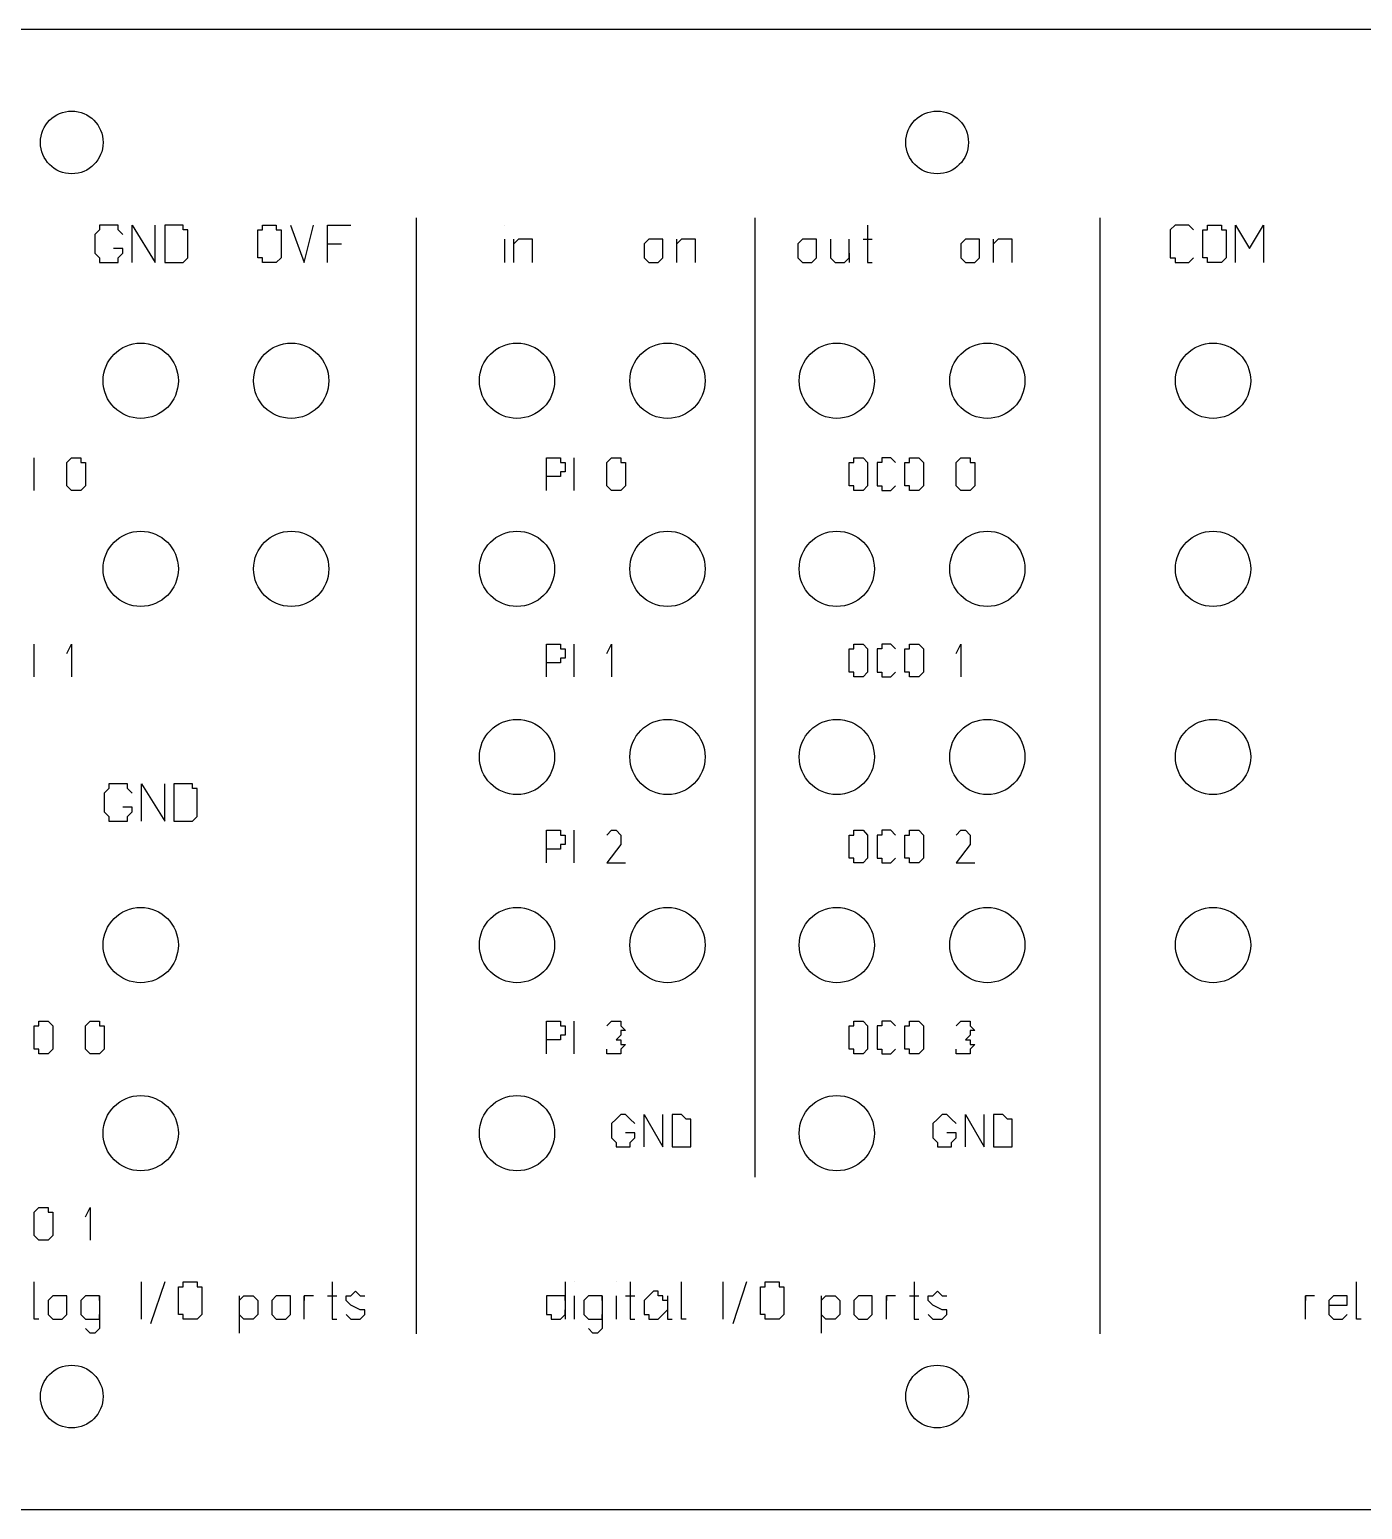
# Model space of a CAD drawing. Header units: metres. Extents: x -2 to 428, y 0 to 118.
# Drawn here: x 208.6 to 314.9, y 0 to 118 of the extents above; entities that cross this region are included whole.
import ezdxf

# ---------------------------------------------------------------- set-up
doc = ezdxf.new("R2010")
doc.units = ezdxf.units.M
for name, color, linetype in [('Engraving', 30, 'CONTINUOUS'), ('Panel', 7, 'CONTINUOUS'), ('ThruHoles', 7, 'CONTINUOUS')]:
    doc.layers.add(name, color=color, linetype=linetype)

msp = doc.modelspace()

# ---------------------------------------------------------------- linework, layer by layer
at = {"layer": 'Engraving'}
for p, q in [((239.5, 14), (239.5, 103)), ((266.5, 26.5), (266.5, 103)), ((294, 14), (294, 103)), ((214.21, 102.04), (213.84, 101.67)), ((213.84, 101.67), (213.84, 101.29)), ((214.58, 102.41), (214.21, 102.41)), ((214.21, 102.41), (214.21, 102.04)), ((215.32, 102.41), (214.58, 102.41)), ((215.69, 102.41), (215.32, 102.41)), ((215.69, 102.04), (215.69, 102.41)), ((216.06, 101.67), (215.69, 102.04)), ((216.81, 99.44), (216.81, 102.41)), ((216.81, 102.41), (218.66, 99.44)), ((218.66, 99.44), (218.66, 102.41)), ((219.41, 102.41), (219.41, 99.44)), ((220.52, 102.41), (219.41, 102.41)), ((220.89, 102.41), (220.52, 102.41)), ((220.89, 102.04), (220.89, 102.41)), ((221.26, 102.04), (220.89, 102.04)), ((221.26, 101.67), (221.26, 102.04)), ((221.26, 101.29), (221.26, 101.67)), ((226.83, 101.67), (226.83, 102.04)), ((226.83, 102.04), (227.2, 102.04)), ((226.83, 100.18), (226.83, 101.67)), ((227.2, 102.04), (227.2, 102.41)), ((227.2, 102.41), (227.57, 102.41)), ((227.57, 102.41), (227.94, 102.41)), ((227.94, 102.41), (227.94, 102.41)), ((227.94, 102.41), (228.31, 102.41)), ((228.31, 102.41), (228.31, 102.04)), ((228.31, 102.04), (228.69, 102.04)), ((228.69, 102.04), (228.69, 101.67)), ((228.69, 101.67), (228.69, 101.67)), ((228.69, 101.67), (228.69, 100.18)), ((229.43, 102.41), (230.54, 99.44)), ((230.54, 99.44), (231.28, 102.41)), ((232.4, 99.44), (232.4, 102.41)), ((232.4, 102.41), (234.25, 102.41)), ((246.51, 102.41), (246.51, 102.41)), ((275.46, 102.41), (275.46, 99.81)), ((299.97, 102.41), (299.59, 102.04)), ((299.59, 102.04), (299.59, 101.67)), ((299.59, 101.67), (299.59, 100.18)), ((300.34, 102.41), (299.97, 102.41)), ((300.71, 102.41), (300.34, 102.41)), ((301.08, 102.41), (300.71, 102.41)), ((300.71, 102.41), (300.71, 102.41)), ((301.45, 102.04), (301.08, 102.41)), ((302.19, 101.67), (302.19, 102.04)), ((302.19, 102.04), (302.56, 102.04)), ((302.19, 100.18), (302.19, 101.67)), ((302.56, 102.04), (302.56, 102.41)), ((302.56, 102.41), (302.94, 102.41)), ((302.94, 102.41), (303.31, 102.41)), ((303.31, 102.41), (303.31, 102.41)), ((303.31, 102.41), (303.68, 102.41)), ((303.68, 102.41), (303.68, 102.04)), ((303.68, 102.04), (304.05, 102.04)), ((304.05, 102.04), (304.05, 101.67)), ((304.05, 101.67), (304.05, 101.67)), ((304.05, 101.67), (304.05, 100.18)), ((304.79, 99.44), (304.79, 102.41)), ((304.79, 102.41), (305.9, 100.55)), ((305.9, 100.55), (307.02, 102.41)), ((307.02, 102.41), (307.02, 99.44)), ((213.84, 101.29), (213.84, 100.55)), ((213.84, 100.55), (213.84, 100.18)), ((216.06, 100.55), (215.32, 100.55)), ((216.06, 100.18), (216.06, 100.55)), ((221.26, 100.18), (221.26, 101.29)), ((232.4, 100.92), (233.51, 100.92)), ((246.51, 101.29), (246.51, 99.44)), ((247.25, 99.44), (247.25, 101.29)), ((247.62, 101.29), (247.25, 100.92)), ((247.25, 100.92), (247.25, 100.92)), ((247.99, 101.29), (247.62, 101.29)), ((247.62, 101.29), (247.62, 101.29)), ((248.36, 101.29), (247.99, 101.29)), ((247.99, 101.29), (247.99, 101.29)), ((248.73, 101.29), (248.36, 101.29)), ((248.36, 101.29), (248.36, 101.29)), ((248.73, 100.92), (248.73, 101.29)), ((248.73, 100.55), (248.73, 100.92)), ((248.73, 99.44), (248.73, 100.55)), ((258.01, 101.29), (257.64, 100.92)), ((257.64, 100.92), (257.64, 100.55)), ((257.64, 100.55), (257.64, 100.18)), ((258.39, 101.29), (258.01, 101.29)), ((258.01, 101.29), (258.01, 101.29)), ((258.76, 101.29), (258.39, 101.29)), ((258.39, 101.29), (258.39, 101.29)), ((259.13, 101.29), (258.76, 101.29)), ((259.13, 100.92), (259.13, 101.29)), ((259.13, 100.55), (259.13, 100.92)), ((259.13, 100.18), (259.13, 100.55)), ((260.24, 99.44), (260.24, 101.29)), ((260.61, 101.29), (260.24, 100.92)), ((260.24, 100.92), (260.24, 100.92)), ((260.98, 101.29), (260.61, 101.29)), ((260.61, 101.29), (260.61, 101.29)), ((261.36, 101.29), (260.98, 101.29)), ((260.98, 101.29), (260.98, 101.29)), ((261.73, 101.29), (261.36, 101.29)), ((261.36, 101.29), (261.36, 101.29)), ((261.73, 100.92), (261.73, 101.29)), ((261.73, 100.55), (261.73, 100.92)), ((261.73, 99.44), (261.73, 100.55)), ((270.27, 101.29), (269.89, 100.92)), ((269.89, 100.92), (269.89, 100.55)), ((269.89, 100.55), (269.89, 100.18)), ((270.64, 101.29), (270.27, 101.29)), ((270.27, 101.29), (270.27, 101.29)), ((271.01, 101.29), (270.64, 101.29)), ((270.64, 101.29), (270.64, 101.29)), ((271.38, 101.29), (271.01, 101.29)), ((271.38, 100.92), (271.38, 101.29)), ((271.38, 100.55), (271.38, 100.92)), ((271.38, 100.18), (271.38, 100.55)), ((272.49, 101.29), (272.49, 100.18)), ((273.98, 100.18), (273.98, 101.29)), ((275.09, 101.29), (275.83, 101.29)), ((283.26, 101.29), (282.89, 100.92)), ((282.89, 100.92), (282.89, 100.55)), ((282.89, 100.55), (282.89, 100.18)), ((283.63, 101.29), (283.26, 101.29)), ((283.26, 101.29), (283.26, 101.29)), ((284, 101.29), (283.63, 101.29)), ((283.63, 101.29), (283.63, 101.29)), ((284.37, 101.29), (284, 101.29)), ((284.37, 100.92), (284.37, 101.29)), ((284.37, 100.55), (284.37, 100.92)), ((284.37, 100.18), (284.37, 100.55)), ((285.49, 99.44), (285.49, 101.29)), ((285.86, 101.29), (285.49, 100.92)), ((285.49, 100.92), (285.49, 100.92)), ((286.23, 101.29), (285.86, 101.29)), ((285.86, 101.29), (285.86, 101.29)), ((286.6, 101.29), (286.23, 101.29)), ((286.23, 101.29), (286.23, 101.29)), ((286.97, 101.29), (286.6, 101.29)), ((286.6, 101.29), (286.6, 101.29)), ((286.97, 100.92), (286.97, 101.29)), ((286.97, 100.55), (286.97, 100.92)), ((286.97, 99.44), (286.97, 100.55)), ((213.84, 100.18), (214.21, 99.81)), ((214.21, 99.81), (214.21, 99.44)), ((214.21, 99.44), (214.58, 99.44)), ((214.58, 99.44), (215.32, 99.44)), ((215.32, 99.44), (215.69, 99.44)), ((215.69, 99.81), (216.06, 100.18)), ((215.69, 99.44), (215.69, 99.81)), ((219.41, 99.44), (220.52, 99.44)), ((220.52, 99.44), (220.89, 99.44)), ((220.89, 99.44), (221.26, 99.81)), ((220.89, 99.44), (220.89, 99.44)), ((221.26, 99.81), (221.26, 100.18)), ((221.26, 100.18), (221.26, 100.18)), ((226.83, 99.81), (226.83, 100.18)), ((226.83, 100.18), (226.83, 100.18)), ((227.2, 99.81), (226.83, 99.81)), ((227.2, 99.44), (227.2, 99.81)), ((227.57, 99.44), (227.2, 99.44)), ((227.94, 99.44), (227.57, 99.44)), ((228.31, 99.44), (227.94, 99.44)), ((227.94, 99.44), (227.94, 99.44)), ((228.69, 99.81), (228.31, 99.44)), ((228.69, 100.18), (228.69, 99.81)), ((228.69, 99.81), (228.69, 99.81)), ((257.64, 100.18), (257.64, 99.81)), ((257.64, 99.81), (257.64, 99.81)), ((257.64, 99.81), (258.01, 99.44)), ((258.01, 99.44), (258.39, 99.44)), ((258.39, 99.44), (258.39, 99.44)), ((258.39, 99.44), (258.76, 99.44)), ((258.76, 99.44), (259.13, 99.81)), ((259.13, 99.81), (259.13, 100.18)), ((259.13, 99.81), (259.13, 99.81)), ((269.89, 100.18), (269.89, 99.81)), ((269.89, 99.81), (269.89, 99.81)), ((269.89, 99.81), (270.27, 99.44)), ((270.27, 99.44), (270.64, 99.44)), ((270.64, 99.44), (270.64, 99.44)), ((270.64, 99.44), (271.01, 99.44)), ((271.01, 99.44), (271.38, 99.81)), ((271.38, 99.81), (271.38, 100.18)), ((271.38, 99.81), (271.38, 99.81)), ((272.49, 100.18), (272.49, 99.81)), ((272.49, 99.81), (272.49, 99.81)), ((272.49, 99.81), (272.86, 99.44)), ((272.86, 99.44), (272.86, 99.44)), ((272.86, 99.44), (273.24, 99.44)), ((273.24, 99.44), (273.61, 99.44)), ((273.61, 99.44), (273.98, 99.81)), ((273.61, 99.44), (273.61, 99.44)), ((273.98, 99.81), (273.98, 100.18)), ((273.98, 100.18), (273.98, 99.44)), ((273.98, 99.81), (273.98, 99.81)), ((275.46, 99.81), (275.46, 99.81)), ((275.46, 99.81), (275.46, 99.44)), ((275.46, 99.44), (275.83, 99.44)), ((275.83, 99.44), (275.83, 99.44)), ((282.89, 100.18), (282.89, 99.81)), ((282.89, 99.81), (282.89, 99.81)), ((282.89, 99.81), (283.26, 99.44)), ((283.26, 99.44), (283.63, 99.44)), ((283.63, 99.44), (283.63, 99.44)), ((283.63, 99.44), (284, 99.44)), ((284, 99.44), (284.37, 99.81)), ((284.37, 99.81), (284.37, 100.18)), ((284.37, 99.81), (284.37, 99.81)), ((299.59, 100.18), (299.59, 99.81)), ((299.59, 99.81), (299.97, 99.81)), ((299.97, 99.81), (299.97, 99.44)), ((299.97, 99.44), (300.34, 99.44)), ((300.34, 99.44), (300.71, 99.44)), ((300.71, 99.44), (300.71, 99.44)), ((300.71, 99.44), (301.08, 99.44)), ((301.08, 99.44), (301.45, 99.81)), ((301.45, 99.81), (301.45, 99.81)), ((301.45, 99.81), (301.45, 99.81)), ((302.19, 99.81), (302.19, 100.18)), ((302.19, 100.18), (302.19, 100.18)), ((302.56, 99.81), (302.19, 99.81)), ((302.56, 99.44), (302.56, 99.81)), ((302.94, 99.44), (302.56, 99.44)), ((303.31, 99.44), (302.94, 99.44)), ((303.68, 99.44), (303.31, 99.44)), ((303.31, 99.44), (303.31, 99.44)), ((304.05, 99.81), (303.68, 99.44)), ((304.05, 100.18), (304.05, 99.81)), ((304.05, 99.81), (304.05, 99.81)), ((209.01, 81.25), (209.01, 83.85)), ((211.61, 83.47), (211.98, 83.85)), ((211.98, 83.85), (212.35, 83.85)), ((212.35, 83.85), (212.35, 83.85)), ((212.35, 83.85), (212.72, 83.85)), ((212.72, 83.85), (212.72, 83.47)), ((249.85, 81.25), (249.85, 83.85)), ((249.85, 83.85), (250.96, 83.85)), ((250.96, 83.85), (250.96, 83.47)), ((252.07, 81.25), (252.07, 83.85)), ((254.67, 83.47), (255.04, 83.85)), ((255.04, 83.85), (255.42, 83.85)), ((255.42, 83.85), (255.42, 83.85)), ((255.42, 83.85), (255.79, 83.85)), ((255.79, 83.85), (255.79, 83.47)), ((274.35, 83.47), (274.35, 83.85)), ((274.35, 83.85), (274.72, 83.85)), ((274.72, 83.85), (274.72, 83.85)), ((274.72, 83.85), (275.09, 83.85)), ((275.09, 83.85), (275.09, 83.85)), ((275.09, 83.85), (275.46, 83.47)), ((276.95, 83.85), (276.58, 83.85)), ((276.58, 83.85), (276.58, 83.47)), ((277.32, 83.85), (276.95, 83.85)), ((277.69, 83.47), (277.32, 83.85)), ((278.8, 83.47), (278.8, 83.85)), ((278.8, 83.85), (279.18, 83.85)), ((279.18, 83.85), (279.18, 83.85)), ((279.18, 83.85), (279.55, 83.85)), ((279.55, 83.85), (279.55, 83.85)), ((279.55, 83.85), (279.92, 83.47)), ((282.52, 83.47), (282.89, 83.85)), ((282.89, 83.85), (283.26, 83.85)), ((283.26, 83.85), (283.26, 83.85)), ((283.26, 83.85), (283.63, 83.85)), ((283.63, 83.85), (283.63, 83.47)), ((211.61, 83.1), (211.61, 83.47)), ((211.61, 83.47), (211.61, 83.47)), ((211.61, 81.99), (211.61, 83.1)), ((212.72, 83.47), (213.09, 83.47)), ((213.09, 83.47), (213.09, 83.1)), ((213.09, 83.1), (213.09, 83.1)), ((213.09, 83.1), (213.09, 81.62)), ((250.96, 83.47), (251.33, 83.47)), ((251.33, 82.73), (250.96, 82.73)), ((250.96, 82.73), (250.96, 82.36)), ((251.33, 83.47), (251.33, 83.47)), ((251.33, 83.47), (251.33, 83.1)), ((251.33, 83.1), (251.33, 83.1)), ((251.33, 83.1), (251.33, 83.1)), ((251.33, 83.1), (251.33, 82.73)), ((251.33, 82.73), (251.33, 82.73)), ((254.67, 83.1), (254.67, 83.47)), ((254.67, 83.47), (254.67, 83.47)), ((254.67, 81.99), (254.67, 83.1)), ((255.79, 83.47), (256.16, 83.47)), ((256.16, 83.47), (256.16, 83.1)), ((256.16, 83.1), (256.16, 83.1)), ((256.16, 83.1), (256.16, 81.62)), ((273.98, 83.1), (273.98, 83.47)), ((273.98, 83.47), (274.35, 83.47)), ((273.98, 81.99), (273.98, 83.1)), ((275.46, 83.47), (275.46, 83.47)), ((275.46, 83.47), (275.46, 83.1)), ((275.46, 83.1), (275.46, 83.1)), ((275.46, 83.1), (275.46, 81.99)), ((276.58, 83.47), (276.21, 83.47)), ((276.21, 83.47), (276.21, 83.1)), ((276.21, 83.1), (276.21, 81.99)), ((277.69, 83.47), (277.69, 83.47)), ((278.43, 83.1), (278.43, 83.47)), ((278.43, 83.47), (278.8, 83.47)), ((278.43, 81.99), (278.43, 83.1)), ((279.92, 83.47), (279.92, 83.47)), ((279.92, 83.47), (279.92, 83.1)), ((279.92, 83.1), (279.92, 83.1)), ((279.92, 83.1), (279.92, 81.99)), ((282.52, 83.1), (282.52, 83.47)), ((282.52, 83.47), (282.52, 83.47)), ((282.52, 81.99), (282.52, 83.1)), ((283.63, 83.47), (284, 83.47)), ((284, 83.47), (284, 83.1)), ((284, 83.1), (284, 83.1)), ((284, 83.1), (284, 81.62)), ((211.61, 81.62), (211.61, 81.99)), ((211.98, 81.25), (211.61, 81.62)), ((211.61, 81.62), (211.61, 81.62)), ((211.61, 81.62), (211.61, 81.62)), ((213.09, 81.62), (212.72, 81.25)), ((213.09, 81.62), (213.09, 81.62)), ((250.96, 82.36), (249.85, 82.36)), ((254.67, 81.62), (254.67, 81.99)), ((255.04, 81.25), (254.67, 81.62)), ((254.67, 81.62), (254.67, 81.62)), ((254.67, 81.62), (254.67, 81.62)), ((256.16, 81.62), (255.79, 81.25)), ((256.16, 81.62), (256.16, 81.62)), ((273.98, 81.62), (273.98, 81.99)), ((274.35, 81.62), (273.98, 81.62)), ((273.98, 81.62), (273.98, 81.62)), ((274.35, 81.25), (274.35, 81.62)), ((275.46, 81.62), (275.09, 81.25)), ((275.46, 81.99), (275.46, 81.62)), ((275.46, 81.62), (275.46, 81.62)), ((276.21, 81.99), (276.21, 81.62)), ((276.21, 81.62), (276.58, 81.62)), ((276.58, 81.62), (276.58, 81.25)), ((277.32, 81.25), (277.69, 81.62)), ((277.69, 81.62), (277.69, 81.62)), ((277.69, 81.62), (277.69, 81.62)), ((278.43, 81.62), (278.43, 81.99)), ((278.8, 81.62), (278.43, 81.62)), ((278.43, 81.62), (278.43, 81.62)), ((278.8, 81.25), (278.8, 81.62)), ((279.92, 81.62), (279.55, 81.25)), ((279.92, 81.99), (279.92, 81.62)), ((279.92, 81.62), (279.92, 81.62)), ((282.52, 81.62), (282.52, 81.99)), ((282.89, 81.25), (282.52, 81.62)), ((282.52, 81.62), (282.52, 81.62)), ((282.52, 81.62), (282.52, 81.62)), ((284, 81.62), (283.63, 81.25)), ((284, 81.62), (284, 81.62)), ((212.35, 81.25), (211.98, 81.25)), ((212.72, 81.25), (212.35, 81.25)), ((212.35, 81.25), (212.35, 81.25)), ((212.72, 81.25), (212.72, 81.25)), ((255.42, 81.25), (255.04, 81.25)), ((255.79, 81.25), (255.42, 81.25)), ((255.42, 81.25), (255.42, 81.25)), ((255.79, 81.25), (255.79, 81.25)), ((274.72, 81.25), (274.35, 81.25)), ((275.09, 81.25), (274.72, 81.25)), ((274.72, 81.25), (274.72, 81.25)), ((275.09, 81.25), (275.09, 81.25)), ((276.58, 81.25), (276.95, 81.25)), ((276.95, 81.25), (276.95, 81.25)), ((276.95, 81.25), (277.32, 81.25)), ((277.32, 81.25), (277.32, 81.25)), ((279.18, 81.25), (278.8, 81.25)), ((279.55, 81.25), (279.18, 81.25)), ((279.18, 81.25), (279.18, 81.25)), ((279.55, 81.25), (279.55, 81.25)), ((283.26, 81.25), (282.89, 81.25)), ((283.63, 81.25), (283.26, 81.25)), ((283.26, 81.25), (283.26, 81.25)), ((283.63, 81.25), (283.63, 81.25)), ((209.01, 66.4), (209.01, 69)), ((211.61, 68.25), (211.98, 69)), ((211.98, 69), (211.98, 66.4)), ((249.85, 66.4), (249.85, 69)), ((249.85, 69), (250.96, 69)), ((250.96, 69), (250.96, 68.62)), ((250.96, 68.62), (251.33, 68.62)), ((251.33, 68.62), (251.33, 68.62)), ((251.33, 68.62), (251.33, 68.25)), ((252.07, 66.4), (252.07, 69)), ((254.67, 68.25), (255.04, 69)), ((255.04, 69), (255.04, 66.4)), ((273.98, 68.25), (273.98, 68.62)), ((273.98, 68.62), (274.35, 68.62)), ((274.35, 68.62), (274.35, 69)), ((274.35, 69), (274.72, 69)), ((274.72, 69), (274.72, 69)), ((274.72, 69), (275.09, 69)), ((275.09, 69), (275.09, 69)), ((275.09, 69), (275.46, 68.62)), ((275.46, 68.62), (275.46, 68.62)), ((275.46, 68.62), (275.46, 68.25)), ((276.58, 68.62), (276.21, 68.62)), ((276.21, 68.62), (276.21, 68.25)), ((276.95, 69), (276.58, 69)), ((276.58, 69), (276.58, 68.62)), ((277.32, 69), (276.95, 69)), ((277.69, 68.62), (277.32, 69)), ((277.69, 68.62), (277.69, 68.62)), ((278.43, 68.25), (278.43, 68.62)), ((278.43, 68.62), (278.8, 68.62)), ((278.8, 68.62), (278.8, 69)), ((278.8, 69), (279.18, 69)), ((279.18, 69), (279.18, 69)), ((279.18, 69), (279.55, 69)), ((279.55, 69), (279.55, 69)), ((279.55, 69), (279.92, 68.62)), ((279.92, 68.62), (279.92, 68.62)), ((279.92, 68.62), (279.92, 68.25)), ((282.52, 68.25), (282.89, 69)), ((282.89, 69), (282.89, 66.4)), ((250.96, 67.51), (249.85, 67.51)), ((251.33, 67.88), (250.96, 67.88)), ((250.96, 67.88), (250.96, 67.51)), ((251.33, 68.25), (251.33, 68.25)), ((251.33, 68.25), (251.33, 68.25)), ((251.33, 68.25), (251.33, 67.88)), ((251.33, 67.88), (251.33, 67.88)), ((273.98, 67.14), (273.98, 68.25)), ((275.46, 68.25), (275.46, 68.25)), ((275.46, 68.25), (275.46, 67.14)), ((276.21, 68.25), (276.21, 67.14)), ((278.43, 67.14), (278.43, 68.25)), ((279.92, 68.25), (279.92, 68.25)), ((279.92, 68.25), (279.92, 67.14)), ((273.98, 66.77), (273.98, 67.14)), ((274.35, 66.77), (273.98, 66.77)), ((273.98, 66.77), (273.98, 66.77)), ((274.35, 66.4), (274.35, 66.77)), ((274.72, 66.4), (274.35, 66.4)), ((275.09, 66.4), (274.72, 66.4)), ((274.72, 66.4), (274.72, 66.4)), ((275.46, 66.77), (275.09, 66.4)), ((275.09, 66.4), (275.09, 66.4)), ((275.46, 67.14), (275.46, 66.77)), ((275.46, 66.77), (275.46, 66.77)), ((276.21, 67.14), (276.21, 66.77)), ((276.21, 66.77), (276.58, 66.77)), ((276.58, 66.77), (276.58, 66.4)), ((276.58, 66.4), (276.95, 66.4)), ((276.95, 66.4), (276.95, 66.4)), ((276.95, 66.4), (277.32, 66.4)), ((277.32, 66.4), (277.69, 66.77)), ((277.32, 66.4), (277.32, 66.4)), ((277.69, 66.77), (277.69, 66.77)), ((277.69, 66.77), (277.69, 66.77)), ((278.43, 66.77), (278.43, 67.14)), ((278.8, 66.77), (278.43, 66.77)), ((278.43, 66.77), (278.43, 66.77)), ((278.8, 66.4), (278.8, 66.77)), ((279.18, 66.4), (278.8, 66.4)), ((279.55, 66.4), (279.18, 66.4)), ((279.18, 66.4), (279.18, 66.4)), ((279.92, 66.77), (279.55, 66.4)), ((279.55, 66.4), (279.55, 66.4)), ((279.92, 67.14), (279.92, 66.77)), ((279.92, 66.77), (279.92, 66.77)), ((215.32, 57.86), (214.95, 57.86)), ((214.95, 57.86), (214.95, 57.49)), ((216.06, 57.86), (215.32, 57.86)), ((216.44, 57.86), (216.06, 57.86)), ((216.44, 57.49), (216.44, 57.86)), ((217.55, 54.89), (217.55, 57.86)), ((217.55, 57.86), (219.41, 54.89)), ((219.41, 54.89), (219.41, 57.86)), ((220.15, 57.86), (220.15, 54.89)), ((221.26, 57.86), (220.15, 57.86)), ((221.63, 57.86), (221.26, 57.86)), ((221.63, 57.49), (221.63, 57.86)), ((214.95, 57.49), (214.58, 57.12)), ((214.58, 57.12), (214.58, 56.74)), ((214.58, 56.74), (214.58, 56)), ((216.81, 57.12), (216.44, 57.49)), ((222, 57.49), (221.63, 57.49)), ((222, 57.12), (222, 57.49)), ((222, 56.74), (222, 57.12)), ((222, 55.63), (222, 56.74)), ((214.58, 56), (214.58, 55.63)), ((214.58, 55.63), (214.95, 55.26)), ((216.81, 56), (216.06, 56)), ((216.44, 55.26), (216.81, 55.63)), ((216.81, 55.63), (216.81, 56)), ((222, 55.26), (222, 55.63)), ((222, 55.63), (222, 55.63)), ((214.95, 55.26), (214.95, 54.89)), ((214.95, 54.89), (215.32, 54.89)), ((215.32, 54.89), (216.06, 54.89)), ((216.06, 54.89), (216.44, 54.89)), ((216.44, 54.89), (216.44, 55.26)), ((220.15, 54.89), (221.26, 54.89)), ((221.26, 54.89), (221.63, 54.89)), ((221.63, 54.89), (222, 55.26)), ((221.63, 54.89), (221.63, 54.89)), ((249.85, 51.55), (249.85, 54.15)), ((249.85, 54.15), (250.96, 54.15)), ((250.96, 54.15), (250.96, 53.77)), ((250.96, 53.77), (251.33, 53.77)), ((251.33, 53.77), (251.33, 53.77)), ((251.33, 53.77), (251.33, 53.4)), ((251.33, 53.4), (251.33, 53.4)), ((251.33, 53.4), (251.33, 53.4)), ((251.33, 53.4), (251.33, 53.03)), ((252.07, 51.55), (252.07, 54.15)), ((254.67, 53.77), (255.04, 54.15)), ((254.67, 53.77), (254.67, 53.77)), ((255.04, 54.15), (255.42, 54.15)), ((255.42, 54.15), (255.42, 54.15)), ((255.42, 54.15), (255.79, 53.77)), ((255.79, 53.77), (255.79, 53.77)), ((255.79, 53.77), (255.79, 53.4)), ((255.79, 53.4), (255.79, 53.4)), ((255.79, 53.4), (255.79, 53.03)), ((273.98, 53.4), (273.98, 53.77)), ((273.98, 53.77), (274.35, 53.77)), ((273.98, 52.29), (273.98, 53.4)), ((274.35, 53.77), (274.35, 54.15)), ((274.35, 54.15), (274.72, 54.15)), ((274.72, 54.15), (274.72, 54.15)), ((274.72, 54.15), (275.09, 54.15)), ((275.09, 54.15), (275.09, 54.15)), ((275.09, 54.15), (275.46, 53.77)), ((275.46, 53.77), (275.46, 53.77)), ((275.46, 53.77), (275.46, 53.4)), ((275.46, 53.4), (275.46, 53.4)), ((275.46, 53.4), (275.46, 52.29)), ((276.58, 53.77), (276.21, 53.77)), ((276.21, 53.77), (276.21, 53.4)), ((276.21, 53.4), (276.21, 52.29)), ((276.95, 54.15), (276.58, 54.15)), ((276.58, 54.15), (276.58, 53.77)), ((277.32, 54.15), (276.95, 54.15)), ((277.69, 53.77), (277.32, 54.15)), ((277.69, 53.77), (277.69, 53.77)), ((278.43, 53.4), (278.43, 53.77)), ((278.43, 53.77), (278.8, 53.77)), ((278.43, 52.29), (278.43, 53.4)), ((278.8, 53.77), (278.8, 54.15)), ((278.8, 54.15), (279.18, 54.15)), ((279.18, 54.15), (279.18, 54.15)), ((279.18, 54.15), (279.55, 54.15)), ((279.55, 54.15), (279.55, 54.15)), ((279.55, 54.15), (279.92, 53.77)), ((279.92, 53.77), (279.92, 53.77)), ((279.92, 53.77), (279.92, 53.4)), ((279.92, 53.4), (279.92, 53.4)), ((279.92, 53.4), (279.92, 52.29)), ((282.52, 53.77), (282.89, 54.15)), ((282.52, 53.77), (282.52, 53.77)), ((282.89, 54.15), (283.26, 54.15)), ((283.26, 54.15), (283.26, 54.15)), ((283.26, 54.15), (283.63, 53.77)), ((283.63, 53.77), (283.63, 53.77)), ((283.63, 53.77), (283.63, 53.4)), ((283.63, 53.4), (283.63, 53.4)), ((283.63, 53.4), (283.63, 53.03)), ((250.96, 52.66), (249.85, 52.66)), ((251.33, 53.03), (250.96, 53.03)), ((250.96, 53.03), (250.96, 52.66)), ((251.33, 53.03), (251.33, 53.03)), ((255.79, 53.03), (254.67, 51.55)), ((255.79, 53.03), (255.79, 53.03)), ((255.79, 53.03), (255.79, 53.03)), ((273.98, 51.92), (273.98, 52.29)), ((275.46, 52.29), (275.46, 51.92)), ((276.21, 52.29), (276.21, 51.92)), ((278.43, 51.92), (278.43, 52.29)), ((279.92, 52.29), (279.92, 51.92)), ((283.63, 53.03), (282.52, 51.55)), ((283.63, 53.03), (283.63, 53.03)), ((283.63, 53.03), (283.63, 53.03)), ((254.67, 51.55), (256.16, 51.55)), ((274.35, 51.92), (273.98, 51.92)), ((273.98, 51.92), (273.98, 51.92)), ((274.35, 51.55), (274.35, 51.92)), ((274.72, 51.55), (274.35, 51.55)), ((275.09, 51.55), (274.72, 51.55)), ((274.72, 51.55), (274.72, 51.55)), ((275.46, 51.92), (275.09, 51.55)), ((275.09, 51.55), (275.09, 51.55)), ((275.46, 51.92), (275.46, 51.92)), ((276.21, 51.92), (276.58, 51.92)), ((276.58, 51.92), (276.58, 51.55)), ((276.58, 51.55), (276.95, 51.55)), ((276.95, 51.55), (276.95, 51.55)), ((276.95, 51.55), (277.32, 51.55)), ((277.32, 51.55), (277.69, 51.92)), ((277.32, 51.55), (277.32, 51.55)), ((277.69, 51.92), (277.69, 51.92)), ((277.69, 51.92), (277.69, 51.92)), ((278.8, 51.92), (278.43, 51.92)), ((278.43, 51.92), (278.43, 51.92)), ((278.8, 51.55), (278.8, 51.92)), ((279.18, 51.55), (278.8, 51.55)), ((279.55, 51.55), (279.18, 51.55)), ((279.18, 51.55), (279.18, 51.55)), ((279.92, 51.92), (279.55, 51.55)), ((279.55, 51.55), (279.55, 51.55)), ((279.92, 51.92), (279.92, 51.92)), ((282.52, 51.55), (284, 51.55)), ((209.01, 38.18), (209.01, 38.55)), ((209.01, 38.55), (209.38, 38.55)), ((209.01, 37.07), (209.01, 38.18)), ((209.38, 38.55), (209.38, 38.93)), ((209.38, 38.93), (209.75, 38.93)), ((209.75, 38.93), (209.75, 38.93)), ((209.75, 38.93), (210.12, 38.93)), ((210.12, 38.93), (210.12, 38.93)), ((210.12, 38.93), (210.5, 38.55)), ((210.5, 38.55), (210.5, 38.55)), ((210.5, 38.55), (210.5, 38.18)), ((210.5, 38.18), (210.5, 38.18)), ((210.5, 38.18), (210.5, 37.07)), ((213.09, 38.55), (213.47, 38.93)), ((213.09, 38.18), (213.09, 38.55)), ((213.09, 38.55), (213.09, 38.55)), ((213.09, 37.07), (213.09, 38.18)), ((213.47, 38.93), (213.84, 38.93)), ((213.84, 38.93), (213.84, 38.93)), ((213.84, 38.93), (214.21, 38.93)), ((214.21, 38.93), (214.21, 38.55)), ((214.21, 38.55), (214.58, 38.55)), ((214.58, 38.55), (214.58, 38.18)), ((214.58, 38.18), (214.58, 38.18)), ((214.58, 38.18), (214.58, 36.7)), ((249.85, 36.33), (249.85, 38.93)), ((249.85, 38.93), (250.96, 38.93)), ((250.96, 38.93), (250.96, 38.55)), ((250.96, 38.55), (251.33, 38.55)), ((251.33, 37.81), (250.96, 37.81)), ((250.96, 37.81), (250.96, 37.44)), ((251.33, 38.55), (251.33, 38.55)), ((251.33, 38.55), (251.33, 38.18)), ((251.33, 38.18), (251.33, 38.18)), ((251.33, 38.18), (251.33, 38.18)), ((251.33, 38.18), (251.33, 37.81)), ((251.33, 37.81), (251.33, 37.81)), ((252.07, 36.33), (252.07, 38.93)), ((254.67, 38.55), (255.04, 38.93)), ((254.67, 38.55), (254.67, 38.55)), ((254.67, 38.55), (254.67, 38.55)), ((255.04, 38.93), (255.04, 38.93)), ((255.04, 38.93), (255.42, 38.93)), ((255.42, 38.93), (255.42, 38.93)), ((255.42, 38.93), (255.79, 38.93)), ((255.79, 37.81), (255.42, 37.44)), ((255.79, 38.93), (255.79, 38.55)), ((255.79, 38.55), (255.79, 38.55)), ((255.79, 38.55), (255.79, 38.55)), ((255.79, 38.55), (256.16, 38.18)), ((256.16, 38.18), (255.79, 38.18)), ((255.79, 38.18), (255.79, 37.81)), ((255.79, 37.81), (255.79, 37.81)), ((255.79, 37.81), (255.79, 37.81)), ((273.98, 38.18), (273.98, 38.55)), ((273.98, 38.55), (274.35, 38.55)), ((273.98, 37.07), (273.98, 38.18)), ((274.35, 38.55), (274.35, 38.93)), ((274.35, 38.93), (274.72, 38.93)), ((274.72, 38.93), (274.72, 38.93)), ((274.72, 38.93), (275.09, 38.93)), ((275.09, 38.93), (275.09, 38.93)), ((275.09, 38.93), (275.46, 38.55)), ((275.46, 38.55), (275.46, 38.55)), ((275.46, 38.55), (275.46, 38.18)), ((275.46, 38.18), (275.46, 38.18)), ((275.46, 38.18), (275.46, 37.07)), ((276.58, 38.55), (276.21, 38.55)), ((276.21, 38.55), (276.21, 38.18)), ((276.21, 38.18), (276.21, 37.07)), ((276.95, 38.93), (276.58, 38.93)), ((276.58, 38.93), (276.58, 38.55)), ((277.32, 38.93), (276.95, 38.93)), ((277.69, 38.55), (277.32, 38.93)), ((277.69, 38.55), (277.69, 38.55)), ((278.43, 38.18), (278.43, 38.55)), ((278.43, 38.55), (278.8, 38.55)), ((278.43, 37.07), (278.43, 38.18)), ((278.8, 38.55), (278.8, 38.93)), ((278.8, 38.93), (279.18, 38.93)), ((279.18, 38.93), (279.18, 38.93)), ((279.18, 38.93), (279.55, 38.93)), ((279.55, 38.93), (279.55, 38.93)), ((279.55, 38.93), (279.92, 38.55)), ((279.92, 38.55), (279.92, 38.55)), ((279.92, 38.55), (279.92, 38.18)), ((279.92, 38.18), (279.92, 38.18)), ((279.92, 38.18), (279.92, 37.07)), ((282.52, 38.55), (282.89, 38.93)), ((282.52, 38.55), (282.52, 38.55)), ((282.52, 38.55), (282.52, 38.55)), ((282.89, 38.93), (282.89, 38.93)), ((282.89, 38.93), (283.26, 38.93)), ((283.26, 38.93), (283.26, 38.93)), ((283.26, 38.93), (283.63, 38.93)), ((283.63, 37.81), (283.26, 37.44)), ((283.63, 38.93), (283.63, 38.55)), ((283.63, 38.55), (283.63, 38.55)), ((283.63, 38.55), (283.63, 38.55)), ((283.63, 38.55), (284, 38.18)), ((284, 38.18), (283.63, 38.18)), ((283.63, 38.18), (283.63, 37.81)), ((283.63, 37.81), (283.63, 37.81)), ((283.63, 37.81), (283.63, 37.81)), ((209.01, 36.7), (209.01, 37.07)), ((209.38, 36.7), (209.01, 36.7)), ((209.01, 36.7), (209.01, 36.7)), ((209.38, 36.33), (209.38, 36.7)), ((210.5, 36.7), (210.12, 36.33)), ((210.5, 37.07), (210.5, 36.7)), ((210.5, 36.7), (210.5, 36.7)), ((213.09, 36.7), (213.09, 37.07)), ((213.47, 36.33), (213.09, 36.7)), ((213.09, 36.7), (213.09, 36.7)), ((213.09, 36.7), (213.09, 36.7)), ((214.58, 36.7), (214.21, 36.33)), ((214.58, 36.7), (214.58, 36.7)), ((250.96, 37.44), (249.85, 37.44)), ((254.67, 36.33), (254.67, 36.7)), ((255.42, 37.44), (255.42, 37.44)), ((255.42, 37.44), (255.42, 37.44)), ((255.42, 37.44), (255.79, 37.44)), ((255.79, 37.44), (255.79, 37.44)), ((255.79, 37.44), (255.79, 37.07)), ((255.79, 37.07), (255.79, 37.07)), ((255.79, 37.07), (256.16, 37.07)), ((256.16, 37.07), (255.79, 36.7)), ((255.79, 36.7), (255.79, 36.33)), ((273.98, 36.7), (273.98, 37.07)), ((274.35, 36.7), (273.98, 36.7)), ((273.98, 36.7), (273.98, 36.7)), ((274.35, 36.33), (274.35, 36.7)), ((275.46, 36.7), (275.09, 36.33)), ((275.46, 37.07), (275.46, 36.7)), ((275.46, 36.7), (275.46, 36.7)), ((276.21, 37.07), (276.21, 36.7)), ((276.21, 36.7), (276.58, 36.7)), ((276.58, 36.7), (276.58, 36.33)), ((277.32, 36.33), (277.69, 36.7)), ((277.69, 36.7), (277.69, 36.7)), ((277.69, 36.7), (277.69, 36.7)), ((278.43, 36.7), (278.43, 37.07)), ((278.8, 36.7), (278.43, 36.7)), ((278.43, 36.7), (278.43, 36.7)), ((278.8, 36.33), (278.8, 36.7)), ((279.92, 36.7), (279.55, 36.33)), ((279.92, 37.07), (279.92, 36.7)), ((279.92, 36.7), (279.92, 36.7)), ((282.52, 36.33), (282.52, 36.7)), ((283.26, 37.44), (283.26, 37.44)), ((283.26, 37.44), (283.26, 37.44)), ((283.26, 37.44), (283.63, 37.44)), ((283.63, 37.44), (283.63, 37.44)), ((283.63, 37.44), (283.63, 37.07)), ((283.63, 37.07), (283.63, 37.07)), ((283.63, 37.07), (284, 37.07)), ((284, 37.07), (283.63, 36.7)), ((283.63, 36.7), (283.63, 36.33)), ((209.75, 36.33), (209.38, 36.33)), ((210.12, 36.33), (209.75, 36.33)), ((209.75, 36.33), (209.75, 36.33)), ((210.12, 36.33), (210.12, 36.33)), ((213.84, 36.33), (213.47, 36.33)), ((214.21, 36.33), (213.84, 36.33)), ((213.84, 36.33), (213.84, 36.33)), ((214.21, 36.33), (214.21, 36.33)), ((255.04, 36.33), (254.67, 36.33)), ((255.42, 36.33), (255.04, 36.33)), ((255.04, 36.33), (255.04, 36.33)), ((255.04, 36.33), (255.04, 36.33)), ((255.79, 36.33), (255.42, 36.33)), ((255.42, 36.33), (255.42, 36.33)), ((255.79, 36.33), (255.79, 36.33)), ((274.72, 36.33), (274.35, 36.33)), ((275.09, 36.33), (274.72, 36.33)), ((274.72, 36.33), (274.72, 36.33)), ((275.09, 36.33), (275.09, 36.33)), ((276.58, 36.33), (276.95, 36.33)), ((276.95, 36.33), (276.95, 36.33)), ((276.95, 36.33), (277.32, 36.33)), ((277.32, 36.33), (277.32, 36.33)), ((279.18, 36.33), (278.8, 36.33)), ((279.55, 36.33), (279.18, 36.33)), ((279.18, 36.33), (279.18, 36.33)), ((279.55, 36.33), (279.55, 36.33)), ((282.89, 36.33), (282.52, 36.33)), ((283.26, 36.33), (282.89, 36.33)), ((282.89, 36.33), (282.89, 36.33)), ((282.89, 36.33), (282.89, 36.33)), ((283.63, 36.33), (283.26, 36.33)), ((283.26, 36.33), (283.26, 36.33)), ((283.63, 36.33), (283.63, 36.33)), ((255.42, 31.13), (255.04, 30.76)), ((255.04, 30.76), (255.04, 30.39)), ((255.79, 31.5), (255.42, 31.13)), ((255.42, 31.13), (255.42, 31.13)), ((256.16, 31.5), (255.79, 31.5)), ((256.53, 31.13), (256.16, 31.5)), ((256.9, 30.76), (256.53, 31.13)), ((256.53, 31.13), (256.53, 31.13)), ((257.64, 28.9), (257.64, 31.5)), ((257.64, 31.5), (259.13, 28.9)), ((259.13, 28.9), (259.13, 31.5)), ((259.87, 31.5), (259.87, 28.9)), ((260.61, 31.5), (259.87, 31.5)), ((260.98, 31.13), (260.61, 31.5)), ((261.36, 31.13), (260.98, 31.13)), ((261.36, 30.76), (261.36, 31.13)), ((261.36, 31.13), (261.36, 31.13)), ((261.36, 29.64), (261.36, 30.76)), ((261.36, 30.76), (261.36, 30.76)), ((281.03, 31.13), (280.66, 30.76)), ((280.66, 30.76), (280.66, 30.39)), ((281.4, 31.5), (281.03, 31.13)), ((281.03, 31.13), (281.03, 31.13)), ((281.77, 31.5), (281.4, 31.5)), ((282.15, 31.13), (281.77, 31.5)), ((282.52, 30.76), (282.15, 31.13)), ((282.15, 31.13), (282.15, 31.13)), ((283.26, 28.9), (283.26, 31.5)), ((283.26, 31.5), (284.74, 28.9)), ((284.74, 28.9), (284.74, 31.5)), ((285.49, 31.5), (285.49, 28.9)), ((286.23, 31.5), (285.49, 31.5)), ((286.6, 31.13), (286.23, 31.5)), ((286.97, 31.13), (286.6, 31.13)), ((286.97, 30.76), (286.97, 31.13)), ((286.97, 31.13), (286.97, 31.13)), ((286.97, 29.64), (286.97, 30.76)), ((286.97, 30.76), (286.97, 30.76)), ((255.04, 30.39), (255.04, 30.02)), ((255.04, 30.02), (255.04, 29.64)), ((255.04, 29.64), (255.42, 29.27)), ((256.9, 30.02), (256.16, 30.02)), ((256.53, 29.27), (256.9, 29.64)), ((256.9, 29.64), (256.9, 30.02)), ((261.36, 29.27), (261.36, 29.64)), ((280.66, 30.39), (280.66, 30.02)), ((280.66, 30.02), (280.66, 29.64)), ((280.66, 29.64), (281.03, 29.27)), ((282.52, 30.02), (281.77, 30.02)), ((282.15, 29.27), (282.52, 29.64)), ((282.52, 29.64), (282.52, 30.02)), ((286.97, 29.27), (286.97, 29.64)), ((255.42, 29.27), (255.42, 28.9)), ((255.42, 28.9), (255.79, 28.9)), ((255.79, 28.9), (256.16, 28.9)), ((256.16, 28.9), (256.53, 28.9)), ((256.53, 28.9), (256.53, 29.27)), ((259.87, 28.9), (260.61, 28.9)), ((260.61, 28.9), (260.98, 28.9)), ((260.98, 28.9), (261.36, 28.9)), ((261.36, 28.9), (261.36, 29.27)), ((261.36, 29.27), (261.36, 29.27)), ((281.03, 29.27), (281.03, 28.9)), ((281.03, 28.9), (281.4, 28.9)), ((281.4, 28.9), (281.77, 28.9)), ((281.77, 28.9), (282.15, 28.9)), ((282.15, 28.9), (282.15, 29.27)), ((285.49, 28.9), (286.23, 28.9)), ((286.23, 28.9), (286.6, 28.9)), ((286.6, 28.9), (286.97, 28.9)), ((286.97, 28.9), (286.97, 29.27)), ((286.97, 29.27), (286.97, 29.27)), ((209.01, 23.7), (209.38, 24.08)), ((209.01, 23.33), (209.01, 23.7)), ((209.01, 23.7), (209.01, 23.7)), ((209.38, 24.08), (209.75, 24.08)), ((209.75, 24.08), (209.75, 24.08)), ((209.75, 24.08), (210.12, 24.08)), ((210.12, 24.08), (210.12, 23.7)), ((210.12, 23.7), (210.5, 23.7)), ((210.5, 23.7), (210.5, 23.33)), ((213.09, 23.33), (213.47, 24.08)), ((213.47, 24.08), (213.47, 21.48)), ((209.01, 22.22), (209.01, 23.33)), ((210.5, 23.33), (210.5, 23.33)), ((210.5, 23.33), (210.5, 21.85)), ((209.01, 21.85), (209.01, 22.22)), ((209.38, 21.48), (209.01, 21.85)), ((209.01, 21.85), (209.01, 21.85)), ((209.01, 21.85), (209.01, 21.85)), ((209.75, 21.48), (209.38, 21.48)), ((210.12, 21.48), (209.75, 21.48)), ((209.75, 21.48), (209.75, 21.48)), ((210.5, 21.85), (210.12, 21.48)), ((210.12, 21.48), (210.12, 21.48)), ((210.5, 21.85), (210.5, 21.85)), ((209.01, 15.54), (209.01, 18.14)), ((217.55, 15.17), (217.55, 18.14)), ((219.41, 18.14), (218.29, 14.79)), ((220.52, 17.39), (220.52, 17.76)), ((220.52, 17.76), (220.89, 17.76)), ((220.89, 17.76), (220.89, 18.14)), ((220.89, 18.14), (221.26, 18.14)), ((221.26, 18.14), (221.63, 18.14)), ((221.63, 18.14), (221.63, 18.14)), ((221.63, 18.14), (222, 18.14)), ((222, 18.14), (222, 17.76)), ((222, 17.76), (222.38, 17.76)), ((222.38, 17.76), (222.38, 17.39)), ((232.77, 18.14), (232.77, 15.54)), ((251.33, 18.14), (251.33, 15.17)), ((252.07, 18.14), (252.07, 18.14)), ((255.42, 18.14), (255.42, 18.14)), ((256.53, 18.14), (256.53, 15.54)), ((260.61, 15.54), (260.61, 18.14)), ((263.95, 15.17), (263.95, 18.14)), ((265.81, 18.14), (264.7, 14.79)), ((266.92, 17.39), (266.92, 17.76)), ((266.92, 17.76), (267.3, 17.76)), ((267.3, 17.76), (267.3, 18.14)), ((267.3, 18.14), (267.67, 18.14)), ((267.67, 18.14), (268.04, 18.14)), ((268.04, 18.14), (268.04, 18.14)), ((268.04, 18.14), (268.41, 18.14)), ((268.41, 18.14), (268.41, 17.76)), ((268.41, 17.76), (268.78, 17.76)), ((268.78, 17.76), (268.78, 17.39)), ((279.18, 18.14), (279.18, 15.54)), ((314.44, 15.54), (314.44, 18.14)), ((210.5, 17.02), (210.12, 16.65)), ((210.12, 16.65), (210.12, 16.28)), ((210.87, 17.02), (210.5, 17.02)), ((210.5, 17.02), (210.5, 17.02)), ((211.24, 17.02), (210.87, 17.02)), ((210.87, 17.02), (210.87, 17.02)), ((211.61, 17.02), (211.24, 17.02)), ((211.61, 16.65), (211.61, 17.02)), ((211.61, 16.28), (211.61, 16.65)), ((213.09, 17.02), (212.72, 16.65)), ((212.72, 16.65), (212.72, 16.28)), ((213.47, 17.02), (213.09, 17.02)), ((213.84, 17.02), (213.47, 17.02)), ((214.21, 17.02), (213.84, 17.02)), ((214.21, 17.02), (214.21, 14.79)), ((214.21, 16.65), (214.21, 17.02)), ((220.52, 15.91), (220.52, 17.39)), ((222.38, 17.39), (222.38, 17.39)), ((222.38, 17.39), (222.38, 15.91)), ((225.35, 17.02), (225.35, 14.05)), ((225.35, 16.65), (225.72, 17.02)), ((225.72, 17.02), (225.72, 17.02)), ((225.72, 17.02), (226.46, 17.02)), ((226.46, 17.02), (226.46, 17.02)), ((226.46, 17.02), (226.83, 16.65)), ((226.83, 16.65), (226.83, 16.28)), ((228.31, 17.02), (227.94, 16.65)), ((227.94, 16.65), (227.94, 16.28)), ((228.69, 17.02), (228.31, 17.02)), ((228.31, 17.02), (228.31, 17.02)), ((229.06, 17.02), (228.69, 17.02)), ((228.69, 17.02), (228.69, 17.02)), ((229.43, 17.02), (229.06, 17.02)), ((229.43, 16.65), (229.43, 17.02)), ((229.43, 16.28), (229.43, 16.65)), ((230.54, 15.17), (230.54, 17.02)), ((230.91, 17.02), (230.54, 17.02)), ((230.54, 17.02), (230.54, 16.65)), ((231.28, 17.02), (230.91, 17.02)), ((230.91, 17.02), (230.91, 17.02)), ((230.91, 17.02), (230.91, 17.02)), ((231.28, 17.02), (231.28, 17.02)), ((232.4, 17.02), (233.14, 17.02)), ((233.88, 16.65), (233.88, 17.02)), ((233.88, 17.02), (234.25, 17.02)), ((234.25, 16.28), (233.88, 16.65)), ((233.88, 16.65), (233.88, 16.65)), ((234.25, 17.02), (234.63, 17.39)), ((234.63, 17.39), (235, 17.02)), ((235, 17.02), (235, 17.02)), ((235, 17.02), (235.37, 17.02)), ((250.22, 17.02), (249.85, 17.02)), ((249.85, 17.02), (249.85, 16.65)), ((249.85, 16.65), (249.85, 16.28)), ((250.59, 17.02), (250.22, 17.02)), ((250.96, 17.02), (250.59, 17.02)), ((250.59, 17.02), (250.59, 17.02)), ((251.33, 17.02), (250.96, 17.02)), ((250.96, 17.02), (250.96, 17.02)), ((251.33, 16.65), (251.33, 17.02)), ((252.07, 17.02), (252.07, 15.17)), ((253.19, 17.02), (252.82, 16.65)), ((252.82, 16.65), (252.82, 16.28)), ((253.56, 17.02), (253.19, 17.02)), ((253.93, 17.02), (253.56, 17.02)), ((254.3, 17.02), (253.93, 17.02)), ((254.3, 17.02), (254.3, 14.79)), ((254.3, 16.65), (254.3, 17.02)), ((255.42, 17.02), (255.42, 15.17)), ((256.16, 17.02), (256.9, 17.02)), ((258.01, 17.02), (257.64, 16.65)), ((257.64, 16.65), (257.64, 16.65)), ((257.64, 16.65), (257.64, 16.28)), ((258.39, 17.39), (258.01, 17.02)), ((258.01, 17.02), (258.01, 17.02)), ((258.01, 17.02), (258.01, 17.02)), ((258.76, 17.39), (258.39, 17.39)), ((258.39, 17.39), (258.39, 17.39)), ((258.76, 17.02), (258.76, 17.39)), ((259.13, 17.02), (258.76, 17.02)), ((259.13, 16.65), (259.13, 17.02)), ((259.13, 17.02), (259.13, 17.02)), ((259.13, 17.02), (259.13, 17.02)), ((259.5, 16.65), (259.13, 16.65)), ((259.13, 16.65), (259.13, 16.65)), ((259.5, 17.02), (259.5, 15.54)), ((266.92, 15.91), (266.92, 17.39)), ((268.78, 17.39), (268.78, 17.39)), ((268.78, 17.39), (268.78, 15.91)), ((271.75, 17.02), (271.75, 14.05)), ((271.75, 16.65), (272.12, 17.02)), ((272.12, 17.02), (272.12, 17.02)), ((272.12, 17.02), (272.86, 17.02)), ((272.86, 17.02), (272.86, 17.02)), ((272.86, 17.02), (273.24, 16.65)), ((273.24, 16.65), (273.24, 16.28)), ((274.72, 17.02), (274.35, 16.65)), ((274.35, 16.65), (274.35, 16.28)), ((275.09, 17.02), (274.72, 17.02)), ((274.72, 17.02), (274.72, 17.02)), ((275.46, 17.02), (275.09, 17.02)), ((275.09, 17.02), (275.09, 17.02)), ((275.83, 17.02), (275.46, 17.02)), ((275.83, 16.65), (275.83, 17.02)), ((275.83, 16.28), (275.83, 16.65)), ((276.95, 15.17), (276.95, 17.02)), ((277.32, 17.02), (276.95, 17.02)), ((276.95, 17.02), (276.95, 16.65)), ((277.69, 17.02), (277.32, 17.02)), ((277.32, 17.02), (277.32, 17.02)), ((277.32, 17.02), (277.32, 17.02)), ((277.69, 17.02), (277.69, 17.02)), ((278.8, 17.02), (279.55, 17.02)), ((280.29, 16.65), (280.29, 17.02)), ((280.29, 17.02), (280.66, 17.02)), ((280.66, 16.28), (280.29, 16.65)), ((280.29, 16.65), (280.29, 16.65)), ((280.66, 17.02), (281.03, 17.39)), ((281.03, 17.39), (281.4, 17.02)), ((281.4, 17.02), (281.4, 17.02)), ((281.4, 17.02), (281.77, 17.02)), ((310.36, 15.17), (310.36, 17.02)), ((310.73, 17.02), (310.36, 17.02)), ((310.36, 17.02), (310.36, 16.65)), ((311.1, 17.02), (310.73, 17.02)), ((310.73, 17.02), (310.73, 17.02)), ((310.73, 17.02), (310.73, 17.02)), ((311.1, 17.02), (311.1, 17.02)), ((312.59, 17.02), (312.22, 16.65)), ((312.22, 16.65), (312.22, 16.65)), ((312.22, 16.65), (312.22, 16.28)), ((312.96, 17.02), (312.59, 17.02)), ((312.59, 17.02), (312.59, 17.02)), ((313.33, 17.02), (312.96, 17.02)), ((312.96, 17.02), (312.96, 17.02)), ((313.7, 17.02), (313.33, 17.02)), ((313.33, 17.02), (313.33, 17.02)), ((313.7, 16.65), (313.7, 17.02)), ((313.7, 16.28), (313.7, 16.65)), ((209.01, 15.17), (209.01, 15.54)), ((209.01, 15.54), (209.01, 15.54)), ((210.12, 16.28), (210.12, 15.91)), ((210.12, 15.91), (210.12, 15.54)), ((210.12, 15.54), (210.12, 15.54)), ((210.12, 15.54), (210.5, 15.17)), ((211.24, 15.17), (211.61, 15.54)), ((211.61, 15.91), (211.61, 16.28)), ((211.61, 15.54), (211.61, 15.91)), ((211.61, 15.54), (211.61, 15.54)), ((212.72, 16.28), (212.72, 15.91)), ((212.72, 15.91), (212.72, 15.54)), ((212.72, 15.54), (213.09, 15.17)), ((214.21, 15.17), (214.21, 15.54)), ((220.52, 15.54), (220.52, 15.91)), ((220.52, 15.91), (220.52, 15.91)), ((220.89, 15.54), (220.52, 15.54)), ((220.89, 15.17), (220.89, 15.54)), ((222.38, 15.54), (222, 15.17)), ((222.38, 15.91), (222.38, 15.54)), ((222.38, 15.54), (222.38, 15.54)), ((225.72, 15.17), (225.35, 15.54)), ((226.83, 15.54), (226.46, 15.17)), ((226.83, 16.28), (226.83, 15.91)), ((226.83, 15.91), (226.83, 15.54)), ((227.94, 16.28), (227.94, 15.91)), ((227.94, 15.91), (227.94, 15.54)), ((227.94, 15.54), (227.94, 15.54)), ((227.94, 15.54), (228.31, 15.17)), ((229.06, 15.17), (229.43, 15.54)), ((229.43, 15.91), (229.43, 16.28)), ((229.43, 15.54), (229.43, 15.91)), ((229.43, 15.54), (229.43, 15.54)), ((232.77, 15.54), (232.77, 15.54)), ((232.77, 15.54), (232.77, 15.17)), ((233.88, 15.54), (234.25, 15.17)), ((235, 15.91), (234.25, 16.28)), ((235.37, 15.91), (235, 15.91)), ((235, 15.91), (235, 15.91)), ((235, 15.17), (235.37, 15.54)), ((235.37, 15.54), (235.37, 15.91)), ((235.37, 15.54), (235.37, 15.54)), ((249.85, 16.28), (249.85, 15.91)), ((249.85, 15.91), (249.85, 15.54)), ((249.85, 15.54), (250.22, 15.54)), ((250.22, 15.54), (250.22, 15.17)), ((250.96, 15.17), (251.33, 15.54)), ((251.33, 15.54), (251.33, 15.91)), ((252.82, 16.28), (252.82, 15.91)), ((252.82, 15.91), (252.82, 15.54)), ((252.82, 15.54), (253.19, 15.17)), ((254.3, 15.17), (254.3, 15.54)), ((256.53, 15.54), (256.53, 15.54)), ((256.53, 15.54), (256.53, 15.17)), ((257.64, 16.28), (257.64, 15.91)), ((257.64, 15.91), (257.64, 15.91)), ((257.64, 15.91), (257.64, 15.54)), ((257.64, 15.54), (257.64, 15.54)), ((257.64, 15.54), (258.01, 15.54)), ((258.01, 15.54), (258.01, 15.54)), ((258.01, 15.54), (258.01, 15.17)), ((258.76, 15.17), (259.13, 15.54)), ((259.13, 15.54), (259.5, 15.91)), ((259.13, 15.54), (259.13, 15.54)), ((259.13, 15.54), (259.13, 15.54)), ((259.13, 15.54), (259.13, 15.54)), ((259.5, 15.91), (259.5, 15.91)), ((259.5, 15.54), (259.5, 15.54)), ((259.5, 15.54), (259.5, 15.54)), ((259.5, 15.54), (259.5, 15.17)), ((260.61, 15.17), (260.61, 15.54)), ((260.61, 15.54), (260.61, 15.54)), ((266.92, 15.54), (266.92, 15.91)), ((266.92, 15.91), (266.92, 15.91)), ((267.3, 15.54), (266.92, 15.54)), ((267.3, 15.17), (267.3, 15.54)), ((268.78, 15.54), (268.41, 15.17)), ((268.78, 15.91), (268.78, 15.54)), ((268.78, 15.54), (268.78, 15.54)), ((272.12, 15.17), (271.75, 15.54)), ((273.24, 15.54), (272.86, 15.17)), ((273.24, 16.28), (273.24, 15.91)), ((273.24, 15.91), (273.24, 15.54)), ((274.35, 16.28), (274.35, 15.91)), ((274.35, 15.91), (274.35, 15.54)), ((274.35, 15.54), (274.35, 15.54)), ((274.35, 15.54), (274.72, 15.17)), ((275.46, 15.17), (275.83, 15.54)), ((275.83, 15.91), (275.83, 16.28)), ((275.83, 15.54), (275.83, 15.91)), ((275.83, 15.54), (275.83, 15.54)), ((279.18, 15.54), (279.18, 15.54)), ((279.18, 15.54), (279.18, 15.17)), ((280.29, 15.54), (280.66, 15.17)), ((281.4, 15.91), (280.66, 16.28)), ((281.77, 15.91), (281.4, 15.91)), ((281.4, 15.91), (281.4, 15.91)), ((281.4, 15.17), (281.77, 15.54)), ((281.77, 15.54), (281.77, 15.91)), ((281.77, 15.54), (281.77, 15.54)), ((312.22, 16.28), (313.7, 16.28)), ((312.22, 16.28), (312.22, 15.91)), ((312.22, 15.91), (312.22, 15.54)), ((312.22, 15.54), (312.22, 15.54)), ((312.22, 15.54), (312.59, 15.17)), ((313.33, 15.17), (313.7, 15.54)), ((313.7, 16.28), (313.7, 16.28)), ((314.44, 15.17), (314.44, 15.54)), ((314.44, 15.54), (314.44, 15.54)), ((209.38, 15.17), (209.01, 15.17)), ((209.01, 15.17), (209.01, 15.17)), ((210.5, 15.17), (210.87, 15.17)), ((210.87, 15.17), (210.87, 15.17)), ((210.87, 15.17), (211.24, 15.17)), ((213.09, 15.17), (213.47, 15.17)), ((213.47, 14.05), (213.09, 14.42)), ((213.47, 15.17), (213.84, 15.17)), ((213.84, 15.17), (214.21, 15.17)), ((214.21, 14.42), (213.84, 14.05)), ((214.21, 14.79), (214.21, 14.42)), ((214.21, 14.42), (214.21, 14.42)), ((221.26, 15.17), (220.89, 15.17)), ((221.63, 15.17), (221.26, 15.17)), ((222, 15.17), (221.63, 15.17)), ((221.63, 15.17), (221.63, 15.17)), ((226.46, 15.17), (225.72, 15.17)), ((225.72, 15.17), (225.72, 15.17)), ((226.46, 15.17), (226.46, 15.17)), ((228.31, 15.17), (228.69, 15.17)), ((228.69, 15.17), (228.69, 15.17)), ((228.69, 15.17), (229.06, 15.17)), ((232.77, 15.17), (233.14, 15.17)), ((233.14, 15.17), (233.14, 15.17)), ((234.25, 15.17), (234.63, 15.17)), ((234.63, 15.17), (235, 15.17)), ((250.22, 15.17), (250.59, 15.17)), ((250.59, 15.17), (250.96, 15.17)), ((250.96, 15.17), (250.96, 15.17)), ((253.19, 15.17), (253.56, 15.17)), ((253.56, 14.05), (253.19, 14.42)), ((253.56, 15.17), (253.93, 15.17)), ((253.93, 15.17), (254.3, 15.17)), ((254.3, 14.42), (253.93, 14.05)), ((254.3, 14.79), (254.3, 14.42)), ((254.3, 14.42), (254.3, 14.42)), ((256.53, 15.17), (256.9, 15.17)), ((256.9, 15.17), (256.9, 15.17)), ((258.01, 15.17), (258.01, 15.17)), ((258.01, 15.17), (258.39, 15.17)), ((258.39, 15.17), (258.39, 15.17)), ((258.39, 15.17), (258.76, 15.17)), ((258.76, 15.17), (258.76, 15.17)), ((258.76, 15.17), (258.76, 15.17)), ((259.5, 15.17), (259.5, 15.17)), ((259.5, 15.17), (259.5, 15.17)), ((259.5, 15.17), (259.87, 15.17)), ((260.98, 15.17), (260.61, 15.17)), ((260.61, 15.17), (260.61, 15.17)), ((267.67, 15.17), (267.3, 15.17)), ((268.04, 15.17), (267.67, 15.17)), ((268.41, 15.17), (268.04, 15.17)), ((268.04, 15.17), (268.04, 15.17)), ((272.86, 15.17), (272.12, 15.17)), ((272.12, 15.17), (272.12, 15.17)), ((272.86, 15.17), (272.86, 15.17)), ((274.72, 15.17), (275.09, 15.17)), ((275.09, 15.17), (275.09, 15.17)), ((275.09, 15.17), (275.46, 15.17)), ((279.18, 15.17), (279.55, 15.17)), ((279.55, 15.17), (279.55, 15.17)), ((280.66, 15.17), (281.03, 15.17)), ((281.03, 15.17), (281.4, 15.17)), ((312.59, 15.17), (312.96, 15.17)), ((312.96, 15.17), (313.33, 15.17)), ((313.33, 15.17), (313.33, 15.17)), ((314.81, 15.17), (314.44, 15.17)), ((314.44, 15.17), (314.44, 15.17)), ((213.84, 14.05), (213.47, 14.05)), ((253.93, 14.05), (253.56, 14.05))]:
    msp.add_line(p, q, dxfattribs=at)
at = {"layer": 'Panel'}
for p, q in [((425, 118), (0, 118)), ((0, 0), (425, 0))]:
    msp.add_line(p, q, dxfattribs=at)
at = {"layer": 'ThruHoles'}
for centre, radius in [((212, 109), 2.5), ((281, 109), 2.5), ((217.5, 90), 3), ((229.5, 90), 3), ((247.5, 90), 3), ((259.5, 90), 3), ((273, 90), 3), ((285, 90), 3), ((303, 90), 3), ((217.5, 75), 3), ((229.5, 75), 3), ((247.5, 75), 3), ((259.5, 75), 3), ((273, 75), 3), ((285, 75), 3), ((303, 75), 3), ((247.5, 60), 3), ((259.5, 60), 3), ((273, 60), 3), ((285, 60), 3), ((303, 60), 3), ((217.5, 45), 3), ((247.5, 45), 3), ((259.5, 45), 3), ((273, 45), 3), ((285, 45), 3), ((303, 45), 3), ((217.5, 30), 3), ((247.5, 30), 3), ((273, 30), 3), ((212, 9), 2.5), ((281, 9), 2.5)]:
    msp.add_circle(centre, radius, dxfattribs=at)

doc.saveas('drawing.dxf')
